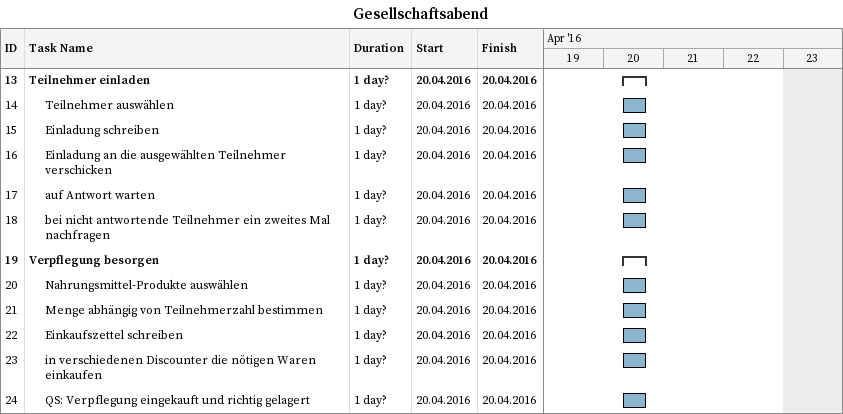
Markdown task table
Gesellschaftsabend

| ID | Level | Task | Duration | Start | Finish |
|---|---|---|---|---|---|
| 13 | 1 | **Teilnehmer einladen** | 1d? | 2016-04-20 | 2016-04-20 |
| 14 | 2 | Teilnehmer auswählen | 1d? | 2016-04-20 | 2016-04-20 |
| 15 | 2 | Einladung schreiben | 1d? | 2016-04-20 | 2016-04-20 |
| 16 | 2 | Einladung an die ausgewählten Teilnehmer verschicken | 1d? | 2016-04-20 | 2016-04-20 |
| 17 | 2 | auf Antwort warten | 1d? | 2016-04-20 | 2016-04-20 |
| 18 | 2 | bei nicht antwortende Teilnehmer ein zweites Mal nachfragen | 1d? | 2016-04-20 | 2016-04-20 |
| 19 | 1 | **Verpflegung besorgen** | 1d? | 2016-04-20 | 2016-04-20 |
| 20 | 2 | Nahrungsmittel-Produkte auswählen | 1d? | 2016-04-20 | 2016-04-20 |
| 21 | 2 | Menge abhängig von Teilnehmerzahl bestimmen | 1d? | 2016-04-20 | 2016-04-20 |
| 22 | 2 | Einkaufszettel schreiben | 1d? | 2016-04-20 | 2016-04-20 |
| 23 | 2 | in verschiedenen Discounter die nötigen Waren einkaufen | 1d? | 2016-04-20 | 2016-04-20 |
| 24 | 2 | QS: Verpflegung eingekauft und richtig gelagert | 1d? | 2016-04-20 | 2016-04-20 |
